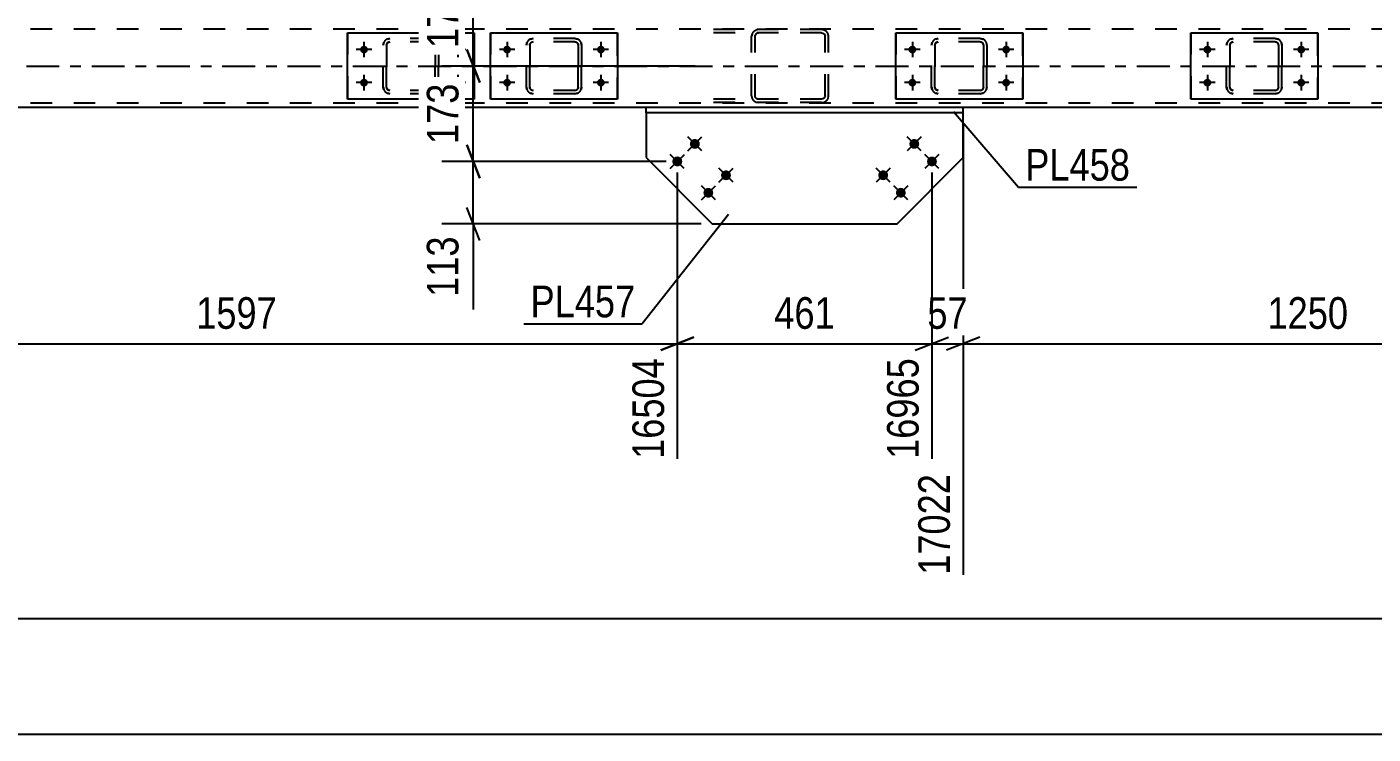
# Model space of a CAD drawing. Header units: millimetres. Extents: x 0 to 1189, y 0 to 841.
# Drawn here: x 916.5 to 1038.5, y 707.7 to 771.8 of the extents above; entities that cross this region are included whole.
import ezdxf

# ---------------------------------------------------------------- set-up
doc = ezdxf.new("R2010")
doc.units = ezdxf.units.MM
doc.linetypes.add('DXK_LINE_DOT2', pattern=[3.9198, 1.9599, -1.9599])
doc.linetypes.add('DXK_LINE_DOT3', pattern=[5.9187, 2.979, -0.9799, 0.9799, -0.9799])
doc.styles.add('Arial Narrow', font='ARIALN.TTF', dxfattribs={"height": 0.2})

# ---------------------------------------------------------------- blocks, each defined once
blk = doc.blocks.new('Part-570348649-43994 - 43977')
at = {"color": 7, "linetype": 'DXK_LINE_DOT2'}
for p, q in [((988.5, 771.56), (976.78, 771.56)), ((988.5, 771.26), (976.78, 771.26)), ((982.2, 771.19), (982.15, 770.96)), ((982.15, 765.56), (982.15, 770.96)), ((982.47, 770.96), (982.49, 771.07)), ((982.47, 765.56), (982.47, 770.96)), ((982.49, 771.07), (982.56, 771.17)), ((982.79, 771.56), (982.54, 771.51)), ((982.56, 771.17), (982.67, 771.24)), ((982.67, 771.24), (982.79, 771.26)), ((988.74, 771.51), (988.5, 771.56)), ((988.5, 771.26), (988.62, 771.24)), ((988.62, 771.24), (988.72, 771.17)), ((988.72, 771.17), (988.79, 771.07)), ((988.79, 771.07), (988.82, 770.96)), ((988.82, 765.56), (988.82, 770.96)), ((989.13, 770.96), (989.08, 771.19)), ((989.13, 765.56), (989.13, 770.96)), ((988.5, 765.26), (976.78, 765.26)), ((988.5, 764.96), (976.78, 764.96)), ((982.15, 765.56), (982.2, 765.33)), ((982.49, 765.44), (982.47, 765.56)), ((982.56, 765.35), (982.49, 765.44)), ((982.54, 765), (982.79, 764.96)), ((982.67, 765.28), (982.56, 765.35)), ((982.79, 765.26), (982.67, 765.28)), ((988.62, 765.28), (988.5, 765.26)), ((988.5, 764.96), (988.74, 765)), ((988.72, 765.35), (988.62, 765.28)), ((988.79, 765.44), (988.72, 765.35)), ((988.82, 765.56), (988.79, 765.44)), ((989.08, 765.33), (989.13, 765.56))]:
    blk.add_line(p, q, dxfattribs=at)
for centre, start, end in [((982.77, 770.93), 110.9291, 155.8657), ((988.52, 770.93), 24.1343, 69.0709), ((982.77, 765.58), 204.1343, 249.0709), ((988.52, 765.58), 290.9291, 335.8657)]:
    blk.add_arc(centre, 0.618, start, end, dxfattribs=at)
blk = doc.blocks.new('Part-570348649-44113 - 43977')
at = {"color": 2, "linetype": 'Continuous'}
for p, q in [((995.22, 765.26), (995.22, 771.26)), ((995.22, 771.26), (995.22, 771.26)), ((995.22, 771.26), (1006.72, 771.26)), ((1006.72, 771.26), (1006.72, 765.26)), ((995.22, 765.26), (995.22, 765.26)), ((1006.72, 765.26), (995.22, 765.26))]:
    blk.add_line(p, q, dxfattribs=at)
at = {"color": 7, "linetype": 'DXK_LINE_DOT2'}
for p, q in [((995.22, 771.26), (995.22, 765.26)), ((995.22, 771.26), (995.22, 771.26)), ((1006.72, 765.26), (1006.72, 771.26)), ((995.22, 765.26), (995.22, 765.26))]:
    blk.add_line(p, q, dxfattribs=at)
blk = doc.blocks.new('Part-570348649-44080 - 43977')
at = {"color": 7, "linetype": 'DXK_LINE_DOT2'}
for p, q in [((961.75, 770.16), (961.8, 770.39)), ((961.8, 770.39), (961.75, 770.16)), ((961.75, 766.36), (961.75, 770.16)), ((961.75, 770.16), (961.75, 770.16)), ((961.75, 766.36), (961.75, 770.16)), ((962.05, 770.16), (962.07, 770.27)), ((962.07, 770.27), (962.05, 770.16)), ((962.05, 766.36), (962.05, 770.16)), ((962.05, 770.16), (962.05, 770.16)), ((962.05, 770.16), (962.05, 766.36)), ((962.07, 770.27), (962.14, 770.37)), ((962.14, 770.37), (962.07, 770.27)), ((962.12, 770.71), (962.35, 770.76)), ((962.35, 770.76), (962.12, 770.71)), ((962.14, 770.37), (962.24, 770.43)), ((962.23, 770.43), (962.14, 770.37)), ((962.35, 770.46), (962.23, 770.43)), ((962.24, 770.43), (962.35, 770.46)), ((966.15, 770.76), (962.35, 770.76)), ((966.15, 770.46), (962.35, 770.46)), ((966.15, 770.76), (966.38, 770.71)), ((966.38, 770.71), (966.15, 770.76)), ((966.15, 770.46), (966.27, 770.43)), ((966.26, 770.43), (966.15, 770.46)), ((966.36, 770.37), (966.26, 770.43)), ((966.27, 770.43), (966.36, 770.37)), ((966.36, 770.37), (966.43, 770.27)), ((966.43, 770.27), (966.36, 770.37)), ((966.43, 770.27), (966.45, 770.16)), ((966.45, 770.16), (966.43, 770.27)), ((966.45, 766.36), (966.45, 770.16)), ((966.45, 770.16), (966.45, 770.16)), ((966.45, 770.16), (966.45, 766.36)), ((966.7, 770.39), (966.75, 770.16)), ((966.75, 770.16), (966.7, 770.39)), ((966.75, 766.36), (966.75, 770.16)), ((966.75, 770.16), (966.75, 770.16)), ((966.75, 770.16), (966.75, 766.36)), ((961.75, 766.36), (961.75, 766.36)), ((961.8, 766.13), (961.75, 766.36)), ((961.75, 766.36), (961.8, 766.13)), ((962.05, 766.36), (962.05, 766.36)), ((962.07, 766.24), (962.05, 766.36)), ((962.05, 766.36), (962.07, 766.24)), ((962.14, 766.14), (962.07, 766.24)), ((962.07, 766.24), (962.14, 766.14)), ((962.24, 766.08), (962.14, 766.14)), ((962.14, 766.14), (962.23, 766.08)), ((962.23, 766.08), (962.35, 766.06)), ((962.35, 766.06), (962.24, 766.08)), ((966.15, 766.06), (962.35, 766.06)), ((966.27, 766.08), (966.15, 766.06)), ((966.15, 766.06), (966.26, 766.08)), ((966.26, 766.08), (966.36, 766.14)), ((966.36, 766.14), (966.27, 766.08)), ((966.43, 766.24), (966.36, 766.14)), ((966.36, 766.14), (966.43, 766.24)), ((966.45, 766.36), (966.43, 766.24)), ((966.43, 766.24), (966.45, 766.36)), ((966.45, 766.36), (966.45, 766.36)), ((966.75, 766.36), (966.7, 766.13)), ((966.7, 766.13), (966.75, 766.36)), ((966.75, 766.36), (966.75, 766.36)), ((962.35, 765.76), (962.12, 765.8)), ((962.12, 765.8), (962.35, 765.76)), ((966.15, 765.76), (962.35, 765.76)), ((966.38, 765.8), (966.15, 765.76)), ((966.15, 765.76), (966.38, 765.8))]:
    blk.add_line(p, q, dxfattribs=at)
at = {"color": 7, "linetype": 'DXK_LINE_DOT3'}
blk.add_line((964.25, 768.26), (964.25, 768.26), dxfattribs=at)
at = {"color": 7, "linetype": 'DXK_LINE_DOT2'}
for centre, start, end in [((962.35, 770.16), 112.5, 157.5), ((962.35, 770.16), 112.5, 157.5), ((966.15, 770.16), 22.5, 67.5), ((966.15, 770.16), 22.5, 67.5), ((962.35, 766.36), 202.5, 247.5), ((962.35, 766.36), 202.5, 247.5), ((966.15, 766.36), 292.5, 337.5), ((966.15, 766.36), 292.5, 337.5)]:
    blk.add_arc(centre, 0.6, start, end, dxfattribs=at)
blk = doc.blocks.new('Part-570348649-44083 - 43977')
at = {"color": 2, "linetype": 'Continuous'}
for p, q in [((1021.95, 765.26), (1021.95, 771.26)), ((1021.95, 771.26), (1021.95, 771.26)), ((1021.95, 771.26), (1033.45, 771.26)), ((1033.45, 771.26), (1033.45, 765.26)), ((1021.95, 765.26), (1021.95, 765.26)), ((1033.45, 765.26), (1021.95, 765.26))]:
    blk.add_line(p, q, dxfattribs=at)
at = {"color": 7, "linetype": 'DXK_LINE_DOT2'}
for p, q in [((1021.95, 771.26), (1021.95, 765.26)), ((1021.95, 771.26), (1021.95, 771.26)), ((1033.45, 765.26), (1033.45, 771.26)), ((1021.95, 765.26), (1021.95, 765.26))]:
    blk.add_line(p, q, dxfattribs=at)
blk = doc.blocks.new('Part-570348649-44002 - 43977')
at = {"color": 2, "linetype": 'Continuous'}
for p, q in [((1001.32, 764.51), (972.59, 764.51)), ((972.59, 764.01), (972.59, 764.51)), ((1001.32, 764.01), (972.59, 764.01)), ((1001.32, 764.01), (1001.32, 764.51))]:
    blk.add_line(p, q, dxfattribs=at)
blk = doc.blocks.new('Part-570348649-44081 - 43977')
at = {"color": 2, "linetype": 'Continuous'}
for p, q in [((958.5, 765.26), (958.5, 771.26)), ((958.5, 771.26), (958.5, 771.26)), ((958.5, 771.26), (970, 771.26)), ((970, 771.26), (970, 765.26)), ((958.5, 765.26), (958.5, 765.26)), ((970, 765.26), (958.5, 765.26))]:
    blk.add_line(p, q, dxfattribs=at)
at = {"color": 7, "linetype": 'DXK_LINE_DOT2'}
for p, q in [((958.5, 771.26), (958.5, 765.26)), ((958.5, 771.26), (958.5, 771.26)), ((970, 765.26), (970, 771.26)), ((958.5, 765.26), (958.5, 765.26))]:
    blk.add_line(p, q, dxfattribs=at)
blk = doc.blocks.new('Part-570348649-44082 - 43977')
at = {"color": 7, "linetype": 'DXK_LINE_DOT2'}
for p, q in [((1025.2, 770.16), (1025.25, 770.39)), ((1025.25, 770.39), (1025.2, 770.16)), ((1025.2, 766.36), (1025.2, 770.16)), ((1025.2, 770.16), (1025.2, 770.16)), ((1025.2, 766.36), (1025.2, 770.16)), ((1025.5, 770.16), (1025.53, 770.27)), ((1025.53, 770.27), (1025.5, 770.16)), ((1025.5, 766.36), (1025.5, 770.16)), ((1025.5, 770.16), (1025.5, 770.16)), ((1025.5, 770.16), (1025.5, 766.36)), ((1025.53, 770.27), (1025.59, 770.37)), ((1025.59, 770.37), (1025.53, 770.27)), ((1025.57, 770.71), (1025.8, 770.76)), ((1025.8, 770.76), (1025.57, 770.71)), ((1025.59, 770.37), (1025.69, 770.43)), ((1025.69, 770.43), (1025.59, 770.37)), ((1025.69, 770.43), (1025.8, 770.46)), ((1025.8, 770.46), (1025.69, 770.43)), ((1029.6, 770.76), (1025.8, 770.76)), ((1029.6, 770.46), (1025.8, 770.46)), ((1029.6, 770.76), (1029.83, 770.71)), ((1029.83, 770.71), (1029.6, 770.76)), ((1029.6, 770.46), (1029.72, 770.43)), ((1029.72, 770.43), (1029.6, 770.46)), ((1029.72, 770.43), (1029.82, 770.37)), ((1029.82, 770.37), (1029.72, 770.43)), ((1029.82, 770.37), (1029.88, 770.27)), ((1029.88, 770.27), (1029.82, 770.37)), ((1029.88, 770.27), (1029.9, 770.16)), ((1029.9, 770.16), (1029.88, 770.27)), ((1029.9, 766.36), (1029.9, 770.16)), ((1029.9, 770.16), (1029.9, 770.16)), ((1029.9, 770.16), (1029.9, 766.36)), ((1030.16, 770.39), (1030.2, 770.16)), ((1030.2, 770.16), (1030.16, 770.39)), ((1030.2, 766.36), (1030.2, 770.16)), ((1030.2, 770.16), (1030.2, 770.16)), ((1030.2, 770.16), (1030.2, 766.36)), ((1025.2, 766.36), (1025.2, 766.36)), ((1025.25, 766.13), (1025.2, 766.36)), ((1025.2, 766.36), (1025.25, 766.13)), ((1025.5, 766.36), (1025.5, 766.36)), ((1025.53, 766.24), (1025.5, 766.36)), ((1025.5, 766.36), (1025.53, 766.24)), ((1025.59, 766.14), (1025.53, 766.24)), ((1025.53, 766.24), (1025.59, 766.14)), ((1025.69, 766.08), (1025.59, 766.14)), ((1025.59, 766.14), (1025.69, 766.08)), ((1025.8, 766.06), (1025.69, 766.08)), ((1025.69, 766.08), (1025.8, 766.06)), ((1029.6, 766.06), (1025.8, 766.06)), ((1029.72, 766.08), (1029.6, 766.06)), ((1029.6, 766.06), (1029.72, 766.08)), ((1029.82, 766.14), (1029.72, 766.08)), ((1029.72, 766.08), (1029.82, 766.14)), ((1029.88, 766.24), (1029.82, 766.14)), ((1029.82, 766.14), (1029.88, 766.24)), ((1029.9, 766.36), (1029.88, 766.24)), ((1029.88, 766.24), (1029.9, 766.36)), ((1029.9, 766.36), (1029.9, 766.36)), ((1030.2, 766.36), (1030.16, 766.13)), ((1030.16, 766.13), (1030.2, 766.36)), ((1030.2, 766.36), (1030.2, 766.36)), ((1025.8, 765.76), (1025.57, 765.8)), ((1025.57, 765.8), (1025.8, 765.76)), ((1029.6, 765.76), (1025.8, 765.76)), ((1029.83, 765.8), (1029.6, 765.76)), ((1029.6, 765.76), (1029.83, 765.8))]:
    blk.add_line(p, q, dxfattribs=at)
at = {"color": 7, "linetype": 'DXK_LINE_DOT3'}
blk.add_line((1027.71, 768.26), (1027.7, 768.26), dxfattribs=at)
at = {"color": 7, "linetype": 'DXK_LINE_DOT2'}
for centre, start, end in [((1025.8, 770.16), 112.5, 157.5), ((1025.8, 770.16), 112.5, 157.5), ((1029.6, 770.16), 22.5, 67.5), ((1029.6, 770.16), 22.5, 67.5), ((1025.8, 766.36), 202.5, 247.5), ((1025.8, 766.36), 202.5, 247.5), ((1029.6, 766.36), 292.5, 337.5), ((1029.6, 766.36), 292.5, 337.5)]:
    blk.add_arc(centre, 0.6, start, end, dxfattribs=at)
blk = doc.blocks.new('Part-570348649-44110 - 43977')
at = {"color": 7, "linetype": 'DXK_LINE_DOT2'}
for p, q in [((948.78, 770.16), (948.83, 770.39)), ((948.83, 770.39), (948.78, 770.16)), ((948.78, 766.36), (948.78, 770.16)), ((948.78, 770.16), (948.78, 770.16)), ((948.78, 766.36), (948.78, 770.16)), ((948.83, 770.39), (948.83, 770.39)), ((949.08, 770.16), (949.11, 770.27)), ((949.1, 770.27), (949.08, 770.16)), ((949.08, 766.36), (949.08, 770.16)), ((949.08, 770.16), (949.08, 770.16)), ((949.08, 770.16), (949.08, 766.36)), ((949.17, 770.37), (949.1, 770.27)), ((949.11, 770.27), (949.17, 770.37)), ((949.15, 770.71), (949.38, 770.76)), ((949.38, 770.76), (949.15, 770.71)), ((949.17, 770.37), (949.27, 770.43)), ((949.27, 770.43), (949.17, 770.37)), ((949.27, 770.43), (949.38, 770.46)), ((949.38, 770.46), (949.27, 770.43)), ((953.18, 770.76), (949.38, 770.76)), ((953.18, 770.46), (949.38, 770.46)), ((953.18, 770.76), (953.41, 770.71)), ((953.41, 770.71), (953.18, 770.76)), ((953.18, 770.46), (953.3, 770.43)), ((953.3, 770.43), (953.18, 770.46)), ((953.3, 770.43), (953.39, 770.37)), ((953.39, 770.37), (953.3, 770.43)), ((953.39, 770.37), (953.46, 770.27)), ((953.46, 770.27), (953.39, 770.37)), ((953.46, 770.27), (953.46, 770.27)), ((953.46, 770.27), (953.48, 770.16)), ((953.48, 770.16), (953.46, 770.27)), ((953.48, 766.36), (953.48, 770.16)), ((953.48, 770.16), (953.48, 770.16)), ((953.48, 770.16), (953.48, 766.36)), ((953.73, 770.39), (953.78, 770.16)), ((953.78, 770.16), (953.74, 770.39)), ((953.78, 766.36), (953.78, 770.16)), ((953.78, 770.16), (953.78, 770.16)), ((953.78, 770.16), (953.78, 766.36)), ((948.78, 766.36), (948.78, 766.36)), ((948.83, 766.13), (948.78, 766.36)), ((948.78, 766.36), (948.83, 766.13)), ((948.83, 766.13), (948.83, 766.13)), ((949.08, 766.36), (949.08, 766.36)), ((949.11, 766.24), (949.08, 766.36)), ((949.08, 766.36), (949.1, 766.24)), ((949.1, 766.24), (949.17, 766.14)), ((949.17, 766.14), (949.11, 766.24)), ((949.27, 766.08), (949.17, 766.14)), ((949.17, 766.14), (949.27, 766.08)), ((949.38, 766.06), (949.27, 766.08)), ((949.27, 766.08), (949.38, 766.06)), ((953.18, 766.06), (949.38, 766.06)), ((953.3, 766.08), (953.18, 766.06)), ((953.18, 766.06), (953.3, 766.08)), ((953.39, 766.14), (953.3, 766.08)), ((953.3, 766.08), (953.39, 766.14)), ((953.46, 766.24), (953.39, 766.14)), ((953.39, 766.14), (953.46, 766.24)), ((953.48, 766.36), (953.46, 766.24)), ((953.46, 766.24), (953.48, 766.36)), ((953.46, 766.24), (953.46, 766.24)), ((953.48, 766.36), (953.48, 766.36)), ((953.78, 766.36), (953.73, 766.13)), ((953.74, 766.13), (953.78, 766.36)), ((953.78, 766.36), (953.78, 766.36)), ((949.38, 765.76), (949.15, 765.8)), ((949.15, 765.8), (949.38, 765.76)), ((953.18, 765.76), (949.38, 765.76)), ((953.41, 765.8), (953.18, 765.76)), ((953.18, 765.76), (953.41, 765.8))]:
    blk.add_line(p, q, dxfattribs=at)
at = {"color": 7, "linetype": 'DXK_LINE_DOT3'}
blk.add_line((951.28, 768.26), (951.28, 768.26), dxfattribs=at)
at = {"color": 7, "linetype": 'DXK_LINE_DOT2'}
for centre, start, end in [((949.38, 770.16), 112.5, 157.5), ((949.38, 770.16), 112.5, 157.5), ((953.18, 770.16), 22.5, 67.5), ((953.18, 770.16), 22.5, 67.5), ((949.38, 766.36), 202.5, 247.5), ((949.38, 766.36), 202.5, 247.5), ((953.18, 766.36), 292.5, 337.5), ((953.18, 766.36), 292.5, 337.5)]:
    blk.add_arc(centre, 0.6, start, end, dxfattribs=at)
blk = doc.blocks.new('Part-570348649-44111 - 43977')
at = {"color": 2, "linetype": 'Continuous'}
for p, q in [((945.53, 765.26), (945.53, 771.26)), ((945.53, 771.26), (945.53, 771.26)), ((945.53, 771.26), (957.03, 771.26)), ((957.03, 771.26), (957.03, 765.26)), ((945.53, 765.26), (945.53, 765.26)), ((957.03, 765.26), (945.53, 765.26))]:
    blk.add_line(p, q, dxfattribs=at)
at = {"color": 7, "linetype": 'DXK_LINE_DOT2'}
for p, q in [((945.53, 771.26), (945.53, 765.26)), ((945.53, 771.26), (945.53, 771.26)), ((957.03, 765.26), (957.03, 771.26)), ((945.53, 765.26), (945.53, 765.26))]:
    blk.add_line(p, q, dxfattribs=at)
blk = doc.blocks.new('Part-570348649-44112 - 43977')
at = {"color": 7, "linetype": 'DXK_LINE_DOT2'}
for p, q in [((998.47, 770.16), (998.52, 770.39)), ((998.52, 770.39), (998.47, 770.16)), ((998.47, 766.36), (998.47, 770.16)), ((998.47, 770.16), (998.47, 770.16)), ((998.47, 766.36), (998.47, 770.16)), ((998.52, 770.39), (998.52, 770.39)), ((998.77, 770.16), (998.79, 770.27)), ((998.79, 770.27), (998.77, 770.16)), ((998.77, 766.36), (998.77, 770.16)), ((998.77, 770.16), (998.77, 770.16)), ((998.77, 770.16), (998.77, 766.36)), ((998.79, 770.27), (998.86, 770.37)), ((998.86, 770.37), (998.79, 770.27)), ((998.84, 770.71), (999.07, 770.76)), ((999.07, 770.76), (998.84, 770.71)), ((998.86, 770.37), (998.96, 770.43)), ((998.96, 770.43), (998.86, 770.37)), ((998.96, 770.43), (999.07, 770.46)), ((999.07, 770.46), (998.96, 770.43)), ((1002.87, 770.76), (999.07, 770.76)), ((1002.87, 770.46), (999.07, 770.46)), ((1002.87, 770.76), (1003.1, 770.71)), ((1003.1, 770.71), (1002.87, 770.76)), ((1002.87, 770.46), (1002.99, 770.43)), ((1002.98, 770.43), (1002.87, 770.46)), ((1003.08, 770.37), (1002.98, 770.43)), ((1002.99, 770.43), (1003.08, 770.37)), ((1003.08, 770.37), (1003.15, 770.27)), ((1003.15, 770.27), (1003.08, 770.37)), ((1003.15, 770.27), (1003.15, 770.27)), ((1003.15, 770.27), (1003.17, 770.16)), ((1003.17, 770.16), (1003.15, 770.27)), ((1003.17, 766.36), (1003.17, 770.16)), ((1003.17, 770.16), (1003.17, 770.16)), ((1003.17, 770.16), (1003.17, 766.36)), ((1003.42, 770.39), (1003.47, 770.16)), ((1003.47, 770.16), (1003.43, 770.39)), ((1003.47, 766.36), (1003.47, 770.16)), ((1003.47, 770.16), (1003.47, 770.16)), ((1003.47, 770.16), (1003.47, 766.36)), ((998.47, 766.36), (998.47, 766.36)), ((998.52, 766.13), (998.47, 766.36)), ((998.47, 766.36), (998.52, 766.13)), ((998.52, 766.13), (998.52, 766.13)), ((998.77, 766.36), (998.77, 766.36)), ((998.79, 766.24), (998.77, 766.36)), ((998.77, 766.36), (998.79, 766.24)), ((998.86, 766.14), (998.79, 766.24)), ((998.79, 766.24), (998.86, 766.14)), ((998.96, 766.08), (998.86, 766.14)), ((998.86, 766.14), (998.96, 766.08)), ((999.07, 766.06), (998.96, 766.08)), ((998.96, 766.08), (999.07, 766.06)), ((1002.87, 766.06), (999.07, 766.06)), ((1002.99, 766.08), (1002.87, 766.06)), ((1002.87, 766.06), (1002.98, 766.08)), ((1002.98, 766.08), (1003.08, 766.14)), ((1003.08, 766.14), (1002.99, 766.08)), ((1003.15, 766.24), (1003.08, 766.14)), ((1003.08, 766.14), (1003.15, 766.24)), ((1003.17, 766.36), (1003.15, 766.24)), ((1003.15, 766.24), (1003.17, 766.36)), ((1003.15, 766.24), (1003.15, 766.24)), ((1003.17, 766.36), (1003.17, 766.36)), ((1003.47, 766.36), (1003.42, 766.13)), ((1003.43, 766.13), (1003.47, 766.36)), ((1003.47, 766.36), (1003.47, 766.36)), ((999.07, 765.76), (998.84, 765.8)), ((998.84, 765.8), (999.07, 765.76)), ((1002.87, 765.76), (999.07, 765.76)), ((1003.1, 765.8), (1002.87, 765.76)), ((1002.87, 765.76), (1003.1, 765.8))]:
    blk.add_line(p, q, dxfattribs=at)
at = {"color": 7, "linetype": 'DXK_LINE_DOT3'}
blk.add_line((1000.97, 768.26), (1000.97, 768.26), dxfattribs=at)
at = {"color": 7, "linetype": 'DXK_LINE_DOT2'}
for centre, start, end in [((999.07, 770.16), 112.5, 157.5), ((999.07, 770.16), 112.5, 157.5), ((1002.87, 770.16), 22.5, 67.5), ((1002.87, 770.16), 22.5, 67.5), ((999.07, 766.36), 202.5, 247.5), ((999.07, 766.36), 202.5, 247.5), ((1002.87, 766.36), 292.5, 337.5), ((1002.87, 766.36), 292.5, 337.5)]:
    blk.add_arc(centre, 0.6, start, end, dxfattribs=at)
blk = doc.blocks.new('Part-570348649-44130 - 43977')
at = {"color": 7, "linetype": 'DXK_LINE_DOT2'}
for p, q in [((1063.8, 771.61), (182.52, 771.61)), ((1063.8, 764.91), (182.52, 764.91)), ((1001.32, 764.51), (972.59, 764.51))]:
    blk.add_line(p, q, dxfattribs=at)
at = {"color": 7, "linetype": 'DXK_LINE_DOT3'}
blk.add_line((182.52, 768.26), (1063.8, 768.26), dxfattribs=at)
at = {"color": 2, "linetype": 'Continuous'}
for p, q in [((972.59, 764.51), (895.56, 764.51)), ((1063.8, 764.51), (1001.32, 764.51))]:
    blk.add_line(p, q, dxfattribs=at)
blk = doc.blocks.new('Part-570348649-44132 - 43977')
at = {"color": 2, "linetype": 'Continuous'}
for p, q in [((972.59, 764.01), (972.59, 759.99)), ((1001.32, 759.99), (1001.32, 764.01)), ((972.59, 759.99), (978.58, 753.96)), ((995.33, 753.96), (1001.32, 759.99)), ((978.58, 753.96), (995.33, 753.96))]:
    blk.add_line(p, q, dxfattribs=at)
at = {"color": 7, "linetype": 'DXK_LINE_DOT2'}
blk.add_line((1001.32, 764.01), (972.59, 764.01), dxfattribs=at)
blk = doc.blocks.new('Bolt-570348649-44174 - 43977')
at = {"linetype": 'Continuous'}
for points in [[(959.65, 769.76), (959.66, 769.83), (959.68, 769.9), (959.72, 769.96), (959.77, 770.02), (959.83, 770.06), (959.89, 770.09), (959.96, 770.1), (960.04, 770.1), (960.11, 770.09), (960.18, 770.06), (960.23, 770.02), (960.28, 769.96), (960.32, 769.9), (960.34, 769.83), (960.35, 769.76), (960.34, 769.68), (960.32, 769.61), (960.28, 769.55), (960.23, 769.5), (960.18, 769.45), (960.11, 769.42), (960.04, 769.41), (959.96, 769.41), (959.89, 769.42), (959.83, 769.45), (959.77, 769.5), (959.72, 769.55), (959.68, 769.61), (959.66, 769.68)], [(968.15, 769.76), (968.16, 769.83), (968.18, 769.9), (968.22, 769.96), (968.27, 770.02), (968.33, 770.06), (968.39, 770.09), (968.46, 770.1), (968.54, 770.1), (968.61, 770.09), (968.68, 770.06), (968.73, 770.02), (968.78, 769.96), (968.82, 769.9), (968.84, 769.83), (968.85, 769.76), (968.84, 769.68), (968.82, 769.61), (968.78, 769.55), (968.73, 769.5), (968.68, 769.45), (968.61, 769.42), (968.54, 769.41), (968.46, 769.41), (968.39, 769.42), (968.33, 769.45), (968.27, 769.5), (968.22, 769.55), (968.18, 769.61), (968.16, 769.68)], [(959.65, 766.76), (959.66, 766.83), (959.68, 766.9), (959.72, 766.96), (959.77, 767.02), (959.83, 767.06), (959.89, 767.09), (959.96, 767.1), (960.04, 767.1), (960.11, 767.09), (960.18, 767.06), (960.23, 767.02), (960.28, 766.96), (960.32, 766.9), (960.34, 766.83), (960.35, 766.76), (960.34, 766.68), (960.32, 766.61), (960.28, 766.55), (960.23, 766.5), (960.18, 766.45), (960.11, 766.42), (960.04, 766.41), (959.96, 766.41), (959.89, 766.42), (959.83, 766.45), (959.77, 766.5), (959.72, 766.55), (959.68, 766.61), (959.66, 766.68)], [(968.15, 766.76), (968.16, 766.83), (968.18, 766.9), (968.22, 766.96), (968.27, 767.02), (968.33, 767.06), (968.39, 767.09), (968.46, 767.1), (968.54, 767.1), (968.61, 767.09), (968.68, 767.06), (968.73, 767.02), (968.78, 766.96), (968.82, 766.9), (968.84, 766.83), (968.85, 766.76), (968.84, 766.68), (968.82, 766.61), (968.78, 766.55), (968.73, 766.5), (968.68, 766.45), (968.61, 766.42), (968.54, 766.41), (968.46, 766.41), (968.39, 766.42), (968.33, 766.45), (968.27, 766.5), (968.22, 766.55), (968.18, 766.61), (968.16, 766.68)]]:
    blk.add_hatch(color=1, dxfattribs=at).paths.add_polyline_path(points)
at = {"color": 1, "linetype": 'Continuous'}
for p, q in [((960.7, 769.76), (959.3, 769.76)), ((960, 770.46), (960, 769.06)), ((969.2, 769.76), (967.8, 769.76)), ((968.5, 770.46), (968.5, 769.06)), ((960, 767.46), (960, 766.06)), ((968.5, 767.46), (968.5, 766.06)), ((960.7, 766.76), (959.3, 766.76)), ((969.2, 766.76), (967.8, 766.76))]:
    blk.add_line(p, q, dxfattribs=at)
blk = doc.blocks.new('Bolt-570348649-44175 - 43977')
at = {"linetype": 'Continuous'}
for points in [[(1023.1, 769.76), (1023.11, 769.83), (1023.13, 769.9), (1023.17, 769.96), (1023.22, 770.02), (1023.28, 770.06), (1023.35, 770.09), (1023.42, 770.1), (1023.49, 770.1), (1023.56, 770.09), (1023.63, 770.06), (1023.69, 770.02), (1023.74, 769.96), (1023.77, 769.9), (1023.8, 769.83), (1023.8, 769.76), (1023.8, 769.68), (1023.77, 769.61), (1023.74, 769.55), (1023.69, 769.5), (1023.63, 769.45), (1023.56, 769.42), (1023.49, 769.41), (1023.42, 769.41), (1023.35, 769.42), (1023.28, 769.45), (1023.22, 769.5), (1023.17, 769.55), (1023.13, 769.61), (1023.11, 769.68)], [(1031.6, 769.76), (1031.61, 769.83), (1031.63, 769.9), (1031.67, 769.96), (1031.72, 770.02), (1031.78, 770.06), (1031.85, 770.09), (1031.92, 770.1), (1031.99, 770.1), (1032.06, 770.09), (1032.13, 770.06), (1032.19, 770.02), (1032.24, 769.96), (1032.27, 769.9), (1032.3, 769.83), (1032.3, 769.76), (1032.3, 769.68), (1032.27, 769.61), (1032.24, 769.55), (1032.19, 769.5), (1032.13, 769.45), (1032.06, 769.42), (1031.99, 769.41), (1031.92, 769.41), (1031.85, 769.42), (1031.78, 769.45), (1031.72, 769.5), (1031.67, 769.55), (1031.63, 769.61), (1031.61, 769.68)], [(1023.1, 766.76), (1023.11, 766.83), (1023.13, 766.9), (1023.17, 766.96), (1023.22, 767.02), (1023.28, 767.06), (1023.35, 767.09), (1023.42, 767.1), (1023.49, 767.1), (1023.56, 767.09), (1023.63, 767.06), (1023.69, 767.02), (1023.74, 766.96), (1023.77, 766.9), (1023.8, 766.83), (1023.8, 766.76), (1023.8, 766.68), (1023.77, 766.61), (1023.74, 766.55), (1023.69, 766.5), (1023.63, 766.45), (1023.56, 766.42), (1023.49, 766.41), (1023.42, 766.41), (1023.35, 766.42), (1023.28, 766.45), (1023.22, 766.5), (1023.17, 766.55), (1023.13, 766.61), (1023.11, 766.68)], [(1031.6, 766.76), (1031.61, 766.83), (1031.63, 766.9), (1031.67, 766.96), (1031.72, 767.02), (1031.78, 767.06), (1031.85, 767.09), (1031.92, 767.1), (1031.99, 767.1), (1032.06, 767.09), (1032.13, 767.06), (1032.19, 767.02), (1032.24, 766.96), (1032.27, 766.9), (1032.3, 766.83), (1032.3, 766.76), (1032.3, 766.68), (1032.27, 766.61), (1032.24, 766.55), (1032.19, 766.5), (1032.13, 766.45), (1032.06, 766.42), (1031.99, 766.41), (1031.92, 766.41), (1031.85, 766.42), (1031.78, 766.45), (1031.72, 766.5), (1031.67, 766.55), (1031.63, 766.61), (1031.61, 766.68)]]:
    blk.add_hatch(color=1, dxfattribs=at).paths.add_polyline_path(points)
at = {"color": 1, "linetype": 'Continuous'}
for p, q in [((1024.15, 769.76), (1022.75, 769.76)), ((1023.45, 770.46), (1023.45, 769.06)), ((1032.65, 769.76), (1031.25, 769.76)), ((1031.95, 770.46), (1031.95, 769.06)), ((1023.45, 767.46), (1023.45, 766.06)), ((1031.95, 767.46), (1031.95, 766.06)), ((1024.15, 766.76), (1022.75, 766.76)), ((1032.65, 766.76), (1031.25, 766.76))]:
    blk.add_line(p, q, dxfattribs=at)
blk = doc.blocks.new('Bolt-570348649-44186 - 43977')
at = {"linetype": 'Continuous'}
for points in [[(946.68, 769.76), (946.69, 769.83), (946.71, 769.9), (946.75, 769.96), (946.8, 770.02), (946.86, 770.06), (946.92, 770.09), (947, 770.1), (947.07, 770.1), (947.14, 770.09), (947.21, 770.06), (947.27, 770.02), (947.32, 769.96), (947.35, 769.9), (947.37, 769.83), (947.38, 769.76), (947.37, 769.68), (947.35, 769.61), (947.32, 769.55), (947.27, 769.5), (947.21, 769.45), (947.14, 769.42), (947.07, 769.41), (947, 769.41), (946.92, 769.42), (946.86, 769.45), (946.8, 769.5), (946.75, 769.55), (946.71, 769.61), (946.69, 769.68)], [(955.18, 769.76), (955.19, 769.83), (955.21, 769.9), (955.25, 769.96), (955.3, 770.02), (955.36, 770.06), (955.42, 770.09), (955.5, 770.1), (955.57, 770.1), (955.64, 770.09), (955.71, 770.06), (955.77, 770.02), (955.82, 769.96), (955.85, 769.9), (955.87, 769.83), (955.88, 769.76), (955.87, 769.68), (955.85, 769.61), (955.82, 769.55), (955.77, 769.5), (955.71, 769.45), (955.64, 769.42), (955.57, 769.41), (955.5, 769.41), (955.42, 769.42), (955.36, 769.45), (955.3, 769.5), (955.25, 769.55), (955.21, 769.61), (955.19, 769.68)], [(946.68, 766.76), (946.69, 766.83), (946.71, 766.9), (946.75, 766.96), (946.8, 767.02), (946.86, 767.06), (946.92, 767.09), (947, 767.1), (947.07, 767.1), (947.14, 767.09), (947.21, 767.06), (947.27, 767.02), (947.32, 766.96), (947.35, 766.9), (947.37, 766.83), (947.38, 766.76), (947.37, 766.68), (947.35, 766.61), (947.32, 766.55), (947.27, 766.5), (947.21, 766.45), (947.14, 766.42), (947.07, 766.41), (947, 766.41), (946.92, 766.42), (946.86, 766.45), (946.8, 766.5), (946.75, 766.55), (946.71, 766.61), (946.69, 766.68)], [(955.18, 766.76), (955.19, 766.83), (955.21, 766.9), (955.25, 766.96), (955.3, 767.02), (955.36, 767.06), (955.42, 767.09), (955.5, 767.1), (955.57, 767.1), (955.64, 767.09), (955.71, 767.06), (955.77, 767.02), (955.82, 766.96), (955.85, 766.9), (955.87, 766.83), (955.88, 766.76), (955.87, 766.68), (955.85, 766.61), (955.82, 766.55), (955.77, 766.5), (955.71, 766.45), (955.64, 766.42), (955.57, 766.41), (955.5, 766.41), (955.42, 766.42), (955.36, 766.45), (955.3, 766.5), (955.25, 766.55), (955.21, 766.61), (955.19, 766.68)]]:
    blk.add_hatch(color=1, dxfattribs=at).paths.add_polyline_path(points)
at = {"color": 1, "linetype": 'Continuous'}
for p, q in [((947.73, 769.76), (946.33, 769.76)), ((947.03, 770.46), (947.03, 769.06)), ((956.23, 769.76), (954.83, 769.76)), ((955.53, 770.46), (955.53, 769.06)), ((947.03, 767.46), (947.03, 766.06)), ((955.53, 767.46), (955.53, 766.06)), ((947.73, 766.76), (946.33, 766.76)), ((956.23, 766.76), (954.83, 766.76))]:
    blk.add_line(p, q, dxfattribs=at)
blk = doc.blocks.new('Bolt-570348649-44187 - 43977')
at = {"linetype": 'Continuous'}
for points in [[(996.37, 769.76), (996.38, 769.83), (996.4, 769.9), (996.44, 769.96), (996.49, 770.02), (996.55, 770.06), (996.61, 770.09), (996.69, 770.1), (996.76, 770.1), (996.83, 770.09), (996.9, 770.06), (996.96, 770.02), (997, 769.96), (997.04, 769.9), (997.06, 769.83), (997.07, 769.76), (997.06, 769.68), (997.04, 769.61), (997, 769.55), (996.96, 769.5), (996.9, 769.45), (996.83, 769.42), (996.76, 769.41), (996.69, 769.41), (996.61, 769.42), (996.55, 769.45), (996.49, 769.5), (996.44, 769.55), (996.4, 769.61), (996.38, 769.68)], [(1004.87, 769.76), (1004.88, 769.83), (1004.9, 769.9), (1004.94, 769.96), (1004.99, 770.02), (1005.05, 770.06), (1005.11, 770.09), (1005.19, 770.1), (1005.26, 770.1), (1005.33, 770.09), (1005.4, 770.06), (1005.46, 770.02), (1005.5, 769.96), (1005.54, 769.9), (1005.56, 769.83), (1005.57, 769.76), (1005.56, 769.68), (1005.54, 769.61), (1005.5, 769.55), (1005.46, 769.5), (1005.4, 769.45), (1005.33, 769.42), (1005.26, 769.41), (1005.19, 769.41), (1005.11, 769.42), (1005.05, 769.45), (1004.99, 769.5), (1004.94, 769.55), (1004.9, 769.61), (1004.88, 769.68)], [(996.37, 766.76), (996.38, 766.83), (996.4, 766.9), (996.44, 766.96), (996.49, 767.02), (996.55, 767.06), (996.61, 767.09), (996.69, 767.1), (996.76, 767.1), (996.83, 767.09), (996.9, 767.06), (996.96, 767.02), (997, 766.96), (997.04, 766.9), (997.06, 766.83), (997.07, 766.76), (997.06, 766.68), (997.04, 766.61), (997, 766.55), (996.96, 766.5), (996.9, 766.45), (996.83, 766.42), (996.76, 766.41), (996.69, 766.41), (996.61, 766.42), (996.55, 766.45), (996.49, 766.5), (996.44, 766.55), (996.4, 766.61), (996.38, 766.68)], [(1004.87, 766.76), (1004.88, 766.83), (1004.9, 766.9), (1004.94, 766.96), (1004.99, 767.02), (1005.05, 767.06), (1005.11, 767.09), (1005.19, 767.1), (1005.26, 767.1), (1005.33, 767.09), (1005.4, 767.06), (1005.46, 767.02), (1005.5, 766.96), (1005.54, 766.9), (1005.56, 766.83), (1005.57, 766.76), (1005.56, 766.68), (1005.54, 766.61), (1005.5, 766.55), (1005.46, 766.5), (1005.4, 766.45), (1005.33, 766.42), (1005.26, 766.41), (1005.19, 766.41), (1005.11, 766.42), (1005.05, 766.45), (1004.99, 766.5), (1004.94, 766.55), (1004.9, 766.61), (1004.88, 766.68)]]:
    blk.add_hatch(color=1, dxfattribs=at).paths.add_polyline_path(points)
at = {"color": 1, "linetype": 'Continuous'}
for p, q in [((997.42, 769.76), (996.02, 769.76)), ((996.72, 770.46), (996.72, 769.06)), ((1005.92, 769.76), (1004.52, 769.76)), ((1005.22, 770.46), (1005.22, 769.06)), ((996.72, 767.46), (996.72, 766.06)), ((1005.22, 767.46), (1005.22, 766.06)), ((997.42, 766.76), (996.02, 766.76)), ((1005.92, 766.76), (1004.52, 766.76))]:
    blk.add_line(p, q, dxfattribs=at)
blk = doc.blocks.new('Bolt-570348649-44191 - 43977')
at = {"linetype": 'Continuous'}
for points in [[(976.7, 761.53, -1), (977.33, 760.89, -1)], [(975.1, 759.94, -1), (975.74, 759.3, -1)], [(979.52, 758.69, -1), (980.15, 758.05, -1)], [(977.92, 757.1, -1), (978.55, 756.47, -1)]]:
    blk.add_hatch(color=1, dxfattribs=at).paths.add_polyline_path(points)
at = {"color": 1, "linetype": 'Continuous'}
for p, q in [((977.65, 760.57), (976.38, 761.85)), ((976.38, 760.58), (977.65, 761.84)), ((974.78, 758.99), (976.06, 760.26)), ((976.05, 758.99), (974.79, 760.26)), ((980.47, 757.73), (979.2, 759.01)), ((979.2, 757.74), (980.47, 759)), ((977.6, 756.15), (978.88, 757.42)), ((978.87, 756.15), (977.6, 757.42))]:
    blk.add_line(p, q, dxfattribs=at)
blk = doc.blocks.new('Bolt-570348649-44192 - 43977')
at = {"linetype": 'Continuous'}
for points in [[(996.58, 760.89, -1), (997.21, 761.53, -1)], [(998.18, 759.3, -1), (998.81, 759.94, -1)], [(993.76, 758.05, -1), (994.39, 758.69, -1)], [(995.36, 756.47, -1), (995.99, 757.1, -1)]]:
    blk.add_hatch(color=1, dxfattribs=at).paths.add_polyline_path(points)
at = {"color": 1, "linetype": 'Continuous'}
for p, q in [((997.53, 761.85), (996.26, 760.57)), ((997.53, 760.58), (996.26, 761.84)), ((999.13, 758.99), (997.85, 760.26)), ((999.13, 760.26), (997.86, 758.99)), ((994.71, 759.01), (993.44, 757.73)), ((994.72, 757.74), (993.44, 759)), ((996.31, 756.15), (995.04, 757.42)), ((996.31, 757.42), (995.04, 756.15))]:
    blk.add_line(p, q, dxfattribs=at)
blk = doc.blocks.new('StraightDimension-570348649-48183 - 43977')
at = {"color": 7, "linetype": 'Continuous'}
blk.add_line((163.56, 718.2), (1063.8, 718.2), dxfattribs=at)
blk = doc.blocks.new('StraightDimension-570348649-47422 - 43977')
at = {"color": 7, "linetype": 'Continuous'}
for p, q in [((1001.32, 763.01), (1001.32, 722.17)), ((1063.8, 763.51), (1063.8, 732.67)), ((1002.82, 743.71), (999.82, 742.51)), ((1001.32, 743.11), (1063.8, 743.11)), ((1062.3, 742.51), (1065.3, 743.71))]:
    blk.add_line(p, q, dxfattribs=at)
at = {"color": 0}
blk.add_wipeout([(1036.82, 743.86), (1036.82, 748.06), (1028.3, 748.06), (1028.3, 743.86)], dxfattribs=at)
at = {"color": 3, "style": 'Arial Narrow'}
blk.add_text('1250', height=2.863, dxfattribs=at).set_placement((1028.9, 744.46))
at = {"color": 0, "linetype": 'Continuous'}
blk.add_wipeout([(1063.2, 742.41), (1059, 742.41), (1059, 732.07), (1063.2, 732.07)], dxfattribs=at)
at = {"color": 3, "linetype": 'Continuous', "style": 'Arial Narrow'}
blk.add_text('18271', height=2.863, rotation=90.0002, dxfattribs=at).set_placement((1062.6, 732.67))
blk = doc.blocks.new('StraightDimension-570348649-48228 - 43977')
at = {"color": 7, "linetype": 'Continuous'}
blk.add_line((162.56, 707.74), (1064.8, 707.74), dxfattribs=at)
blk = doc.blocks.new('StraightDimension-570348649-47425 - 43977')
at = {"color": 7, "linetype": 'Continuous'}
for p, q in [((895.56, 763.01), (895.56, 722.17)), ((975.42, 758.62), (975.42, 732.67)), ((897.06, 743.71), (894.06, 742.51)), ((895.56, 743.11), (975.42, 743.11)), ((973.92, 742.51), (976.92, 743.71))]:
    blk.add_line(p, q, dxfattribs=at)
at = {"color": 0}
blk.add_wipeout([(939.75, 743.86), (939.75, 748.06), (931.23, 748.06), (931.23, 743.86)], dxfattribs=at)
at = {"color": 3, "style": 'Arial Narrow'}
blk.add_text('1597', height=2.863, dxfattribs=at).set_placement((931.83, 744.46))
at = {"color": 0, "linetype": 'Continuous'}
blk.add_wipeout([(974.82, 742.41), (970.62, 742.41), (970.62, 732.07), (974.82, 732.07)], dxfattribs=at)
at = {"color": 3, "linetype": 'Continuous', "style": 'Arial Narrow'}
blk.add_text('16504', height=2.863, rotation=90.0002, dxfattribs=at).set_placement((974.22, 732.67))
blk = doc.blocks.new('StraightDimension-570348649-65729 - 43977')
at = {"color": 7, "linetype": 'Continuous'}
for p, q in [((956.34, 761.12), (957.54, 758.12)), ((974.42, 759.62), (954.09, 759.62)), ((956.94, 753.96), (956.94, 759.62)), ((957.54, 752.46), (956.34, 755.46)), ((977.58, 753.96), (954.09, 753.96)), ((956.94, 753.96), (956.94, 746.22)), ((956.94, 753.96), (956.94, 746.22))]:
    blk.add_line(p, q, dxfattribs=at)
at = {"color": 0}
blk.add_wipeout([(956.19, 753.43), (951.99, 753.43), (951.99, 746.75), (956.19, 746.75)], dxfattribs=at)
at = {"color": 3, "style": 'Arial Narrow'}
blk.add_text('113', height=2.863, rotation=90.0002, dxfattribs=at).set_placement((955.59, 747.35))
blk = doc.blocks.new('StraightDimension-570348649-47423 - 43977')
at = {"color": 7, "linetype": 'Continuous'}
for p, q in [((1001.32, 763.01), (1001.32, 722.17)), ((998.49, 758.62), (998.49, 732.67)), ((996.99, 742.51), (999.99, 743.71)), ((998.49, 743.11), (1001.32, 743.11)), ((1002.82, 743.71), (999.82, 742.51))]:
    blk.add_line(p, q, dxfattribs=at)
at = {"color": 0}
blk.add_wipeout([(1002.33, 743.86), (1002.33, 748.06), (997.48, 748.06), (997.48, 743.86)], dxfattribs=at)
at = {"color": 0, "linetype": 'Continuous'}
blk.add_wipeout([(1000.72, 731.91), (996.52, 731.91), (996.52, 721.57), (1000.72, 721.57)], dxfattribs=at)
at = {"color": 3, "style": 'Arial Narrow'}
blk.add_text('57', height=2.863, dxfattribs=at).set_placement((998.08, 744.46))
at = {"color": 3, "linetype": 'Continuous', "style": 'Arial Narrow'}
blk.add_text('17022', height=2.863, rotation=90.0002, dxfattribs=at).set_placement((1000.12, 722.17))
blk = doc.blocks.new('StraightDimension-570348649-47424 - 43977')
at = {"color": 7, "linetype": 'Continuous'}
for p, q in [((975.42, 758.62), (975.42, 732.67)), ((998.49, 758.62), (998.49, 732.67)), ((976.92, 743.71), (973.92, 742.51)), ((975.42, 743.11), (998.49, 743.11)), ((996.99, 742.51), (999.99, 743.71))]:
    blk.add_line(p, q, dxfattribs=at)
at = {"color": 0}
blk.add_wipeout([(990.3, 743.86), (990.3, 748.06), (983.61, 748.06), (983.61, 743.86)], dxfattribs=at)
at = {"color": 3, "style": 'Arial Narrow'}
blk.add_text('461', height=2.863, dxfattribs=at).set_placement((984.21, 744.46))
at = {"color": 0, "linetype": 'Continuous'}
blk.add_wipeout([(997.89, 742.41), (993.69, 742.41), (993.69, 732.07), (997.89, 732.07)], dxfattribs=at)
at = {"color": 3, "linetype": 'Continuous', "style": 'Arial Narrow'}
blk.add_text('16965', height=2.863, rotation=90.0002, dxfattribs=at).set_placement((997.29, 732.67))
blk = doc.blocks.new('StraightDimension-570348649-65727 - 43977')
at = {"color": 7, "linetype": 'Continuous'}
for p, q in [((956.34, 778.5), (957.54, 775.5)), ((975.94, 777), (954.09, 777)), ((956.94, 768.26), (956.94, 777)), ((957.54, 766.76), (956.34, 769.76)), ((977.04, 768.26), (954.09, 768.26))]:
    blk.add_line(p, q, dxfattribs=at)
at = {"color": 0}
blk.add_wipeout([(956.19, 775.97), (951.99, 775.97), (951.99, 769.29), (956.19, 769.29)], dxfattribs=at)
at = {"color": 3, "style": 'Arial Narrow'}
blk.add_text('175', height=2.863, rotation=90.0002, dxfattribs=at).set_placement((955.59, 769.89))
blk = doc.blocks.new('StraightDimension-570348649-65728 - 43977')
at = {"color": 7, "linetype": 'Continuous'}
for p, q in [((956.34, 769.76), (957.54, 766.76)), ((977.04, 768.26), (954.09, 768.26)), ((956.94, 759.62), (956.94, 768.26)), ((957.54, 758.12), (956.34, 761.12)), ((974.42, 759.62), (954.09, 759.62))]:
    blk.add_line(p, q, dxfattribs=at)
at = {"color": 0}
blk.add_wipeout([(956.19, 767.28), (951.99, 767.28), (951.99, 760.6), (956.19, 760.6)], dxfattribs=at)
at = {"color": 3, "style": 'Arial Narrow'}
blk.add_text('173', height=2.863, rotation=90.0002, dxfattribs=at).set_placement((955.59, 761.2))
blk = doc.blocks.new('Mark-570348649-47883 - 43977')
at = {"color": 0}
blk.add_wipeout([(971.63, 745.5), (971.63, 748.5), (962.12, 748.5), (962.12, 745.5)], dxfattribs=at)
blk.add_wipeout([(971.63, 745.5), (971.63, 748.5), (962.12, 748.5), (962.12, 745.5)], dxfattribs=at)
at = {"color": 30, "linetype": 'Continuous'}
for p in [(980.05, 754.81), (961.52, 744.9)]:
    blk.add_line(p, (972.23, 744.9), dxfattribs=at)
at = {"color": 3, "style": 'Arial Narrow'}
blk.add_text('PL457', height=2.863, dxfattribs=at).set_placement((962.12, 745.5))
blk = doc.blocks.new('Mark-570348649-47832 - 43977')
at = {"color": 0}
blk.add_wipeout([(1016.45, 757.88), (1016.45, 760.88), (1006.95, 760.88), (1006.95, 757.88)], dxfattribs=at)
blk.add_wipeout([(1016.45, 757.88), (1016.45, 760.88), (1006.95, 760.88), (1006.95, 757.88)], dxfattribs=at)
at = {"color": 30, "linetype": 'Continuous'}
for p, q in [((1000.46, 764.16), (1006.35, 757.28)), ((1006.35, 757.28), (1017.05, 757.28))]:
    blk.add_line(p, q, dxfattribs=at)
at = {"color": 3, "style": 'Arial Narrow'}
blk.add_text('PL458', height=2.863, dxfattribs=at).set_placement((1006.95, 757.88))

msp = doc.modelspace()

# ---------------------------------------------------------------- block references
for name in ['Part-570348649-44130 - 43977', 'Part-570348649-44111 - 43977', 'Part-570348649-44081 - 43977', 'Part-570348649-43994 - 43977', 'Part-570348649-44113 - 43977', 'Part-570348649-44083 - 43977', 'Bolt-570348649-44186 - 43977', 'Part-570348649-44110 - 43977', 'Bolt-570348649-44174 - 43977', 'Part-570348649-44080 - 43977', 'Bolt-570348649-44187 - 43977', 'Part-570348649-44112 - 43977', 'Bolt-570348649-44175 - 43977', 'Part-570348649-44082 - 43977', 'Part-570348649-44002 - 43977', 'Part-570348649-44132 - 43977', 'Bolt-570348649-44191 - 43977', 'Bolt-570348649-44192 - 43977']:
    msp.add_blockref(name, (0, 0))

# ---------------------------------------------------------------- next in the draw order: block references
for name in ['StraightDimension-570348649-65727 - 43977', 'StraightDimension-570348649-48183 - 43977']:
    msp.add_blockref(name, (0, 0))

# ---------------------------------------------------------------- next in the draw order: block references
msp.add_blockref('StraightDimension-570348649-47422 - 43977', (0, 0))

# ---------------------------------------------------------------- next in the draw order: block references
msp.add_blockref('StraightDimension-570348649-48228 - 43977', (0, 0))

# ---------------------------------------------------------------- next in the draw order: block references
for name in ['StraightDimension-570348649-47425 - 43977', 'StraightDimension-570348649-47423 - 43977']:
    msp.add_blockref(name, (0, 0))

# ---------------------------------------------------------------- next in the draw order: block references
msp.add_blockref('StraightDimension-570348649-65729 - 43977', (0, 0))

# ---------------------------------------------------------------- next in the draw order: block references
msp.add_blockref('StraightDimension-570348649-47424 - 43977', (0, 0))

# ---------------------------------------------------------------- next in the draw order: block references
for name in ['StraightDimension-570348649-65728 - 43977', 'Mark-570348649-47832 - 43977', 'Mark-570348649-47883 - 43977']:
    msp.add_blockref(name, (0, 0))

doc.saveas('drawing.dxf')
